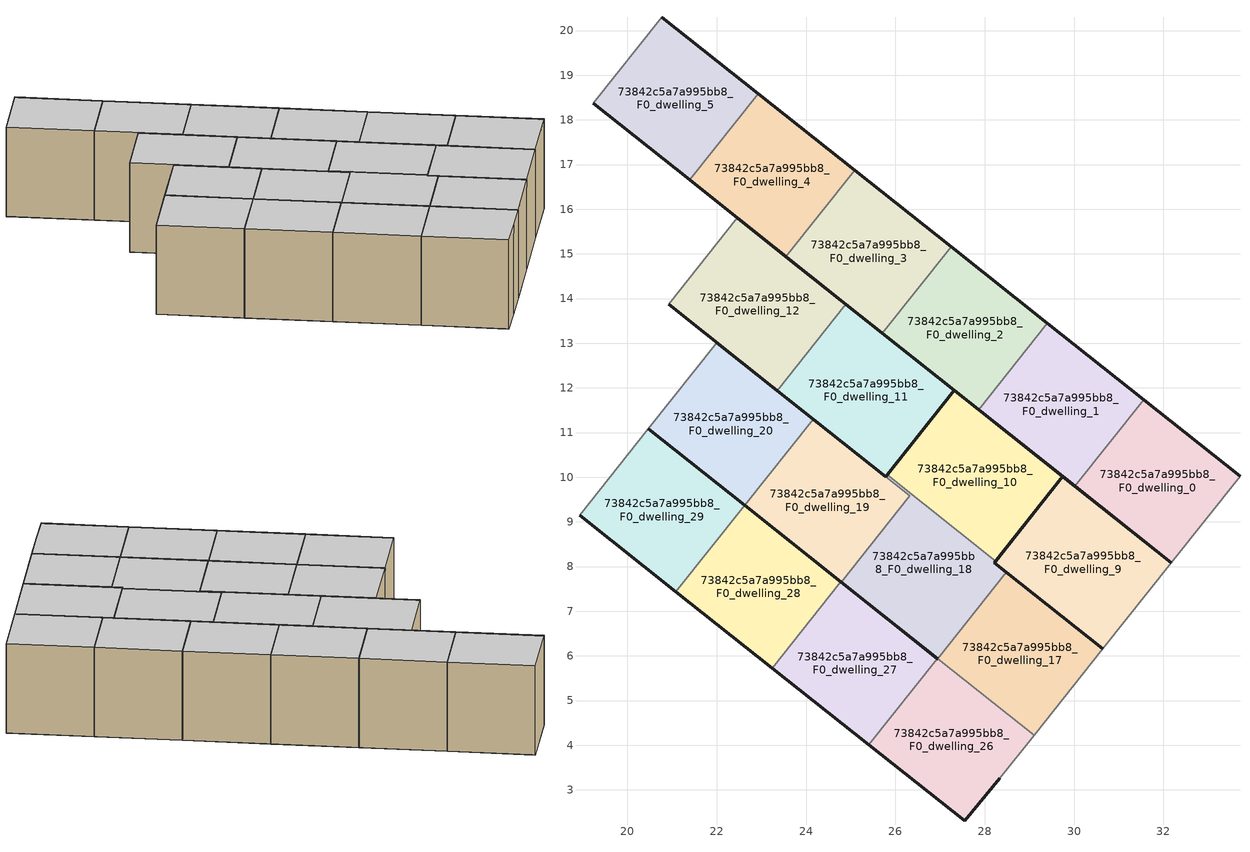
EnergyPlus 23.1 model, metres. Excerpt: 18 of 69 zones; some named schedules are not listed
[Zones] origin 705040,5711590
73842c5a7a995bb8_F0_dwelling_0
 floor ground (EU_floor_Construction): 32.18,8.09 33.72,10.03 31.56,11.74 30.02,9.8 z0
 wall outside (EU_wall_Construction): 31.56,11.74 33.72,10.03 / 32.18,8.09 30.02,9.8 z0:3
 wall to 73842c5a7a995bb8_F0_dwelling_1 (EU_wall_Construction): 30.02,9.8 31.56,11.74 z0:3
 wall adiabatic (EU_wall_Construction): 33.72,10.03 32.18,8.09 z0:3
 ceiling to 73842c5a7a995bb8_F1_dwelling_0 (EU_floor_Construction): 33.72,10.03 32.18,8.09 30.02,9.8 31.56,11.74 z3
73842c5a7a995bb8_F0_dwelling_1
 floor ground (EU_floor_Construction): 30.02,9.8 31.56,11.74 29.4,13.45 27.87,11.51 z0
 wall outside (EU_wall_Construction): 29.4,13.45 31.56,11.74 / 30.02,9.8 27.87,11.51 z0:3
 wall to 73842c5a7a995bb8_F0_dwelling_2 (EU_wall_Construction): 27.87,11.51 29.4,13.45 z0:3
 ceiling to 73842c5a7a995bb8_F1_dwelling_1 (EU_floor_Construction): 31.56,11.74 30.02,9.8 27.87,11.51 29.4,13.45 z3
73842c5a7a995bb8_F0_dwelling_10
 floor ground (EU_floor_Construction): 28.24,8.12 29.75,10.02 27.32,11.95 25.82,10.05 z0
 wall outside (EU_wall_Construction): 25.82,10.05 27.32,11.95 29.75,10.02 28.24,8.12 z0:3
 wall to 73842c5a7a995bb8_F0_dwelling_18 (EU_wall_Construction): 28.24,8.12 25.82,10.05 z0:3
 ceiling to 73842c5a7a995bb8_F1_dwelling_10 (EU_floor_Construction): 29.75,10.02 28.24,8.12 25.82,10.05 27.32,11.95 z3
73842c5a7a995bb8_F0_dwelling_11
 floor ground (EU_floor_Construction): 25.79,10.01 27.32,11.95 24.89,13.88 23.36,11.94 z0
 wall outside (EU_wall_Construction): 24.89,13.88 27.32,11.95 25.79,10.01 23.36,11.94 z0:3
 wall to 73842c5a7a995bb8_F0_dwelling_12 (EU_wall_Construction): 23.36,11.94 24.89,13.88 z0:3
 ceiling to 73842c5a7a995bb8_F1_dwelling_11 (EU_floor_Construction): 27.32,11.95 25.79,10.01 23.36,11.94 24.89,13.88 z3
73842c5a7a995bb8_F0_dwelling_12
 floor ground (EU_floor_Construction): 23.36,11.94 24.89,13.88 22.46,15.8 20.93,13.87 z0
 wall outside (EU_wall_Construction): 22.46,15.8 24.89,13.88 / 23.36,11.94 20.93,13.87 z0:3
 wall to 73842c5a7a995bb8_F0_dwelling_13 (EU_wall_Construction): 20.93,13.87 22.46,15.8 z0:3
 ceiling to 73842c5a7a995bb8_F1_dwelling_12 (EU_floor_Construction): 24.89,13.88 23.36,11.94 20.93,13.87 22.46,15.8 z3
73842c5a7a995bb8_F0_dwelling_17
 floor ground (EU_floor_Construction): 29.11,4.22 30.64,6.16 28.48,7.87 26.95,5.94 z0
 wall outside (EU_wall_Construction): 28.48,7.87 30.64,6.16 z0:3
 wall to 73842c5a7a995bb8_F0_dwelling_18 (EU_wall_Construction): 26.95,5.94 28.48,7.87 z0:3
 wall adiabatic (EU_wall_Construction): 30.64,6.16 29.11,4.22 z0:3
 wall to 73842c5a7a995bb8_F0_dwelling_26 (EU_wall_Construction): 29.11,4.22 26.95,5.94 z0:3
 ceiling to 73842c5a7a995bb8_F1_dwelling_17 (EU_floor_Construction): 30.64,6.16 29.11,4.22 26.95,5.94 28.48,7.87 z3
73842c5a7a995bb8_F0_dwelling_18
 floor ground (EU_floor_Construction): 26.95,5.94 28.48,7.87 28.21,8.08 28.24,8.12 25.82,10.05 25.79,10.01 24.17,11.3 26.32,9.58 24.79,7.65 z0
 wall outside (EU_wall_Construction): 24.17,11.3 25.79,10.01 25.82,10.05 / 28.24,8.12 28.21,8.08 28.48,7.87 / 26.95,5.94 24.79,7.65 z0:3
 wall to 73842c5a7a995bb8_F0_dwelling_19 (EU_wall_Construction): 24.79,7.65 26.32,9.58 24.17,11.3 z0:3
 ceiling to 73842c5a7a995bb8_F1_dwelling_18 (EU_floor_Construction): 26.32,9.58 24.17,11.3 25.79,10.01 25.82,10.05 28.24,8.12 28.21,8.08 28.48,7.87 26.95,5.94 24.79,7.65 z3
73842c5a7a995bb8_F0_dwelling_19
 floor ground (EU_floor_Construction): 24.79,7.65 26.32,9.58 24.17,11.3 22.63,9.37 z0
 wall outside (EU_wall_Construction): 24.79,7.65 22.63,9.37 z0:3
 wall to 73842c5a7a995bb8_F0_dwelling_20 (EU_wall_Construction): 22.63,9.37 24.17,11.3 z0:3
 ceiling to 73842c5a7a995bb8_F1_dwelling_19 (EU_floor_Construction): 26.32,9.58 24.79,7.65 22.63,9.37 24.17,11.3 z3
73842c5a7a995bb8_F0_dwelling_2
 floor ground (EU_floor_Construction): 27.87,11.51 29.4,13.45 27.25,15.16 25.71,13.23 z0
 wall outside (EU_wall_Construction): 27.25,15.16 29.4,13.45 / 27.87,11.51 25.71,13.23 z0:3
 wall to 73842c5a7a995bb8_F0_dwelling_3 (EU_wall_Construction): 25.71,13.23 27.25,15.16 z0:3
 ceiling to 73842c5a7a995bb8_F1_dwelling_2 (EU_floor_Construction): 29.4,13.45 27.87,11.51 25.71,13.23 27.25,15.16 z3
73842c5a7a995bb8_F0_dwelling_20
 floor ground (EU_floor_Construction): 22.63,9.37 24.17,11.3 22.01,13.02 20.47,11.08 z0
 wall outside (EU_wall_Construction): 22.01,13.02 24.17,11.3 / 22.63,9.37 20.47,11.08 z0:3
 wall to 73842c5a7a995bb8_F0_dwelling_21 (EU_wall_Construction): 20.47,11.08 22.01,13.02 z0:3
 ceiling to 73842c5a7a995bb8_F1_dwelling_20 (EU_floor_Construction): 24.17,11.3 22.63,9.37 20.47,11.08 22.01,13.02 z3
73842c5a7a995bb8_F0_dwelling_26
 floor ground (EU_floor_Construction): 28.34,3.26 29.11,4.22 26.94,5.94 25.41,4.01 27.55,2.3 z0
 wall outside (EU_wall_Construction): 28.34,3.26 27.55,2.3 25.41,4.01 z0:3; 26.95,5.94,3 26.94,5.94,0 26.95,5.94,0
 wall adiabatic (EU_wall_Construction): 29.11,4.22 28.34,3.26 z0:3
 wall to 73842c5a7a995bb8_F0_dwelling_27 (EU_wall_Construction): 25.41,4.01 26.94,5.94 z0:3
 ceiling to 73842c5a7a995bb8_F1_dwelling_26 (EU_floor_Construction): 29.11,4.22 28.34,3.26 27.55,2.3 25.41,4.01 26.94,5.94 z3
73842c5a7a995bb8_F0_dwelling_27
 floor ground (EU_floor_Construction): 25.41,4.01 26.94,5.94 24.78,7.66 23.25,5.72 z0
 wall outside (EU_wall_Construction): 25.41,4.01 23.25,5.72 / 24.78,7.66 26.94,5.94 z0:3
 wall to 73842c5a7a995bb8_F0_dwelling_28 (EU_wall_Construction): 23.25,5.72 24.78,7.66 z0:3
 ceiling to 73842c5a7a995bb8_F1_dwelling_27 (EU_floor_Construction): 26.94,5.94 25.41,4.01 23.25,5.72 24.78,7.66 z3
73842c5a7a995bb8_F0_dwelling_28
 floor ground (EU_floor_Construction): 23.25,5.72 24.78,7.66 22.62,9.37 21.09,7.44 z0
 wall outside (EU_wall_Construction): 23.25,5.72 21.09,7.44 / 22.62,9.37 24.78,7.66 z0:3
 wall to 73842c5a7a995bb8_F0_dwelling_29 (EU_wall_Construction): 21.09,7.44 22.62,9.37 z0:3
 ceiling to 73842c5a7a995bb8_F1_dwelling_28 (EU_floor_Construction): 24.78,7.66 23.25,5.72 21.09,7.44 22.62,9.37 z3
73842c5a7a995bb8_F0_dwelling_29
 floor ground (EU_floor_Construction): 21.09,7.44 22.62,9.37 20.46,11.09 18.93,9.15 z0
 wall outside (EU_wall_Construction): 21.09,7.44 18.93,9.15 / 20.46,11.09 22.62,9.37 z0:3
 wall to 73842c5a7a995bb8_F0_dwelling_30 (EU_wall_Construction): 18.93,9.15 20.46,11.09 z0:3
 ceiling to 73842c5a7a995bb8_F1_dwelling_29 (EU_floor_Construction): 22.62,9.37 21.09,7.44 18.93,9.15 20.46,11.09 z3
73842c5a7a995bb8_F0_dwelling_3
 floor ground (EU_floor_Construction): 25.71,13.23 27.25,15.16 25.09,16.88 23.55,14.94 z0
 wall outside (EU_wall_Construction): 25.09,16.88 27.25,15.16 / 25.71,13.23 23.55,14.94 z0:3
 wall to 73842c5a7a995bb8_F0_dwelling_4 (EU_wall_Construction): 23.55,14.94 25.09,16.88 z0:3
 ceiling to 73842c5a7a995bb8_F1_dwelling_3 (EU_floor_Construction): 27.25,15.16 25.71,13.23 23.55,14.94 25.09,16.88 z3
73842c5a7a995bb8_F0_dwelling_4
 floor ground (EU_floor_Construction): 23.55,14.94 25.09,16.88 22.93,18.59 21.39,16.66 z0
 wall outside (EU_wall_Construction): 22.93,18.59 25.09,16.88 / 23.55,14.94 21.39,16.66 z0:3
 wall to 73842c5a7a995bb8_F0_dwelling_5 (EU_wall_Construction): 21.39,16.66 22.93,18.59 z0:3
 ceiling to 73842c5a7a995bb8_F1_dwelling_4 (EU_floor_Construction): 25.09,16.88 23.55,14.94 21.39,16.66 22.93,18.59 z3
73842c5a7a995bb8_F0_dwelling_5
 floor ground (EU_floor_Construction): 21.39,16.66 22.93,18.59 20.77,20.3 19.24,18.37 z0
 wall outside (EU_wall_Construction): 20.77,20.3 22.93,18.59 / 21.39,16.66 19.24,18.37 z0:3
 wall to 73842c5a7a995bb8_F0_dwelling_6 (EU_wall_Construction): 19.24,18.37 20.77,20.3 z0:3
 ceiling to 73842c5a7a995bb8_F1_dwelling_5 (EU_floor_Construction): 22.93,18.59 21.39,16.66 19.24,18.37 20.77,20.3 z3
73842c5a7a995bb8_F0_dwelling_9
 floor ground (EU_floor_Construction): 30.64,6.16 32.18,8.09 29.75,10.02 28.21,8.08 z0
 wall outside (EU_wall_Construction): 30.64,6.16 28.21,8.08 29.75,10.02 32.18,8.09 z0:3
 wall adiabatic (EU_wall_Construction): 32.18,8.09 30.64,6.16 z0:3
 ceiling to 73842c5a7a995bb8_F1_dwelling_9 (EU_floor_Construction): 32.18,8.09 30.64,6.16 28.21,8.08 29.75,10.02 z3
[Building]
EU S2 Campaign: North Axis=0; Terrain=City; Solar Distribution=FullExterior
[Site:Location]
London: Latitude=51.5; Longitude=-0.5; Time Zone=0; Elevation=25
[SizingPeriod:WeatherFileDays]
AnnualSizingPeriod: Begin Month=1; Begin Day of Month=1; End Month=12; End Day of Month=31; Day of Week for Start Day=Monday; Use Weather File Daylight Saving Period=No; Use Weather File Rain and Snow Indicators=No
[MATERIAL]
EU_InternalMass_Material: Roughness=MediumRough; Thickness=0.1; Conductivity=1; Density=1800; Specific Heat=900; Thermal Absorptance=0.9; Solar Absorptance=0.7; Visible Absorptance=0.7
[MATERIAL:NOMASS] Roughness=MediumRough; Thermal Absorptance=0.9; Solar Absorptance=0.7; Visible Absorptance=0.7
Name | Thermal Resistance
EU_wall_NoMass | 0.635353
EU_floor_NoMass | 1.96382
[CONSTRUCTION]
EU_wall_Construction: EU_wall_NoMass
EU_floor_Construction: EU_floor_NoMass
EU_InternalMass_Construction: EU_InternalMass_Material
[ZONE] Type=1; Multiplier=1; Ceiling Height=autocalculate; Floor Area=autocalculate; Part of Total Floor Area=Yes
Name | Volume
73842c5a7a995bb8_F0_dwelling_0 | 20.4207
73842c5a7a995bb8_F0_dwelling_1 | 20.4265
73842c5a7a995bb8_F0_dwelling_10 | 22.5198
73842c5a7a995bb8_F0_dwelling_11 | 22.9724
73842c5a7a995bb8_F0_dwelling_12 | 22.9819
73842c5a7a995bb8_F0_dwelling_17; 73842c5a7a995bb8_F0_dwelling_28; 73842c5a7a995bb8_F0_dwelling_29 | 20.4221
73842c5a7a995bb8_F0_dwelling_18 | 20.8806
73842c5a7a995bb8_F0_dwelling_19; 73842c5a7a995bb8_F0_dwelling_26 | 20.417
73842c5a7a995bb8_F0_dwelling_2 | 20.4199
73842c5a7a995bb8_F0_dwelling_20 | 20.4287
73842c5a7a995bb8_F0_dwelling_27 | 20.4229
73842c5a7a995bb8_F0_dwelling_3 | 20.4258
73842c5a7a995bb8_F0_dwelling_4 | 20.4192
73842c5a7a995bb8_F0_dwelling_5 | 20.425
73842c5a7a995bb8_F0_dwelling_9 | 22.9768
[INTERNALMASS] Construction=EU_InternalMass_Construction
Name | Zone or ZoneList | Surface Area
73842c5a7a995bb8_F0_dwelling_0_EU_InternalMass | 73842c5a7a995bb8_F0_dwelling_0 | 6.80707
73842c5a7a995bb8_F0_dwelling_1_EU_InternalMass | 73842c5a7a995bb8_F0_dwelling_1 | 6.80872
73842c5a7a995bb8_F0_dwelling_2_EU_InternalMass | 73842c5a7a995bb8_F0_dwelling_2 | 6.80699
73842c5a7a995bb8_F0_dwelling_3_EU_InternalMass | 73842c5a7a995bb8_F0_dwelling_3 | 6.80832
73842c5a7a995bb8_F0_dwelling_4_EU_InternalMass | 73842c5a7a995bb8_F0_dwelling_4 | 6.80648
73842c5a7a995bb8_F0_dwelling_5_EU_InternalMass | 73842c5a7a995bb8_F0_dwelling_5 | 6.8081
73842c5a7a995bb8_F0_dwelling_9_EU_InternalMass | 73842c5a7a995bb8_F0_dwelling_9 | 7.6587
73842c5a7a995bb8_F0_dwelling_10_EU_InternalMass | 73842c5a7a995bb8_F0_dwelling_10 | 7.50638
73842c5a7a995bb8_F0_dwelling_11_EU_InternalMass | 73842c5a7a995bb8_F0_dwelling_11 | 7.65716
73842c5a7a995bb8_F0_dwelling_12_EU_InternalMass | 73842c5a7a995bb8_F0_dwelling_12 | 7.66063
73842c5a7a995bb8_F0_dwelling_17_EU_InternalMass | 73842c5a7a995bb8_F0_dwelling_17 | 6.80738
73842c5a7a995bb8_F0_dwelling_18_EU_InternalMass | 73842c5a7a995bb8_F0_dwelling_18 | 6.9599
73842c5a7a995bb8_F0_dwelling_19_EU_InternalMass | 73842c5a7a995bb8_F0_dwelling_19 | 6.80576
73842c5a7a995bb8_F0_dwelling_20_EU_InternalMass | 73842c5a7a995bb8_F0_dwelling_20 | 6.80923
73842c5a7a995bb8_F0_dwelling_26_EU_InternalMass | 73842c5a7a995bb8_F0_dwelling_26 | 6.80732
73842c5a7a995bb8_F0_dwelling_27_EU_InternalMass | 73842c5a7a995bb8_F0_dwelling_27 | 6.80738
73842c5a7a995bb8_F0_dwelling_28_EU_InternalMass | 73842c5a7a995bb8_F0_dwelling_28 | 6.80759
73842c5a7a995bb8_F0_dwelling_29_EU_InternalMass | 73842c5a7a995bb8_F0_dwelling_29 | 6.8077
[OTHEREQUIPMENT] Fuel Type=Electricity; Design Level Calculation Method=Watts/Area; Power per Zone Floor Area=1; Fraction Latent=0; Fraction Radiant=0; Fraction Lost=0; Carbon Dioxide Generation Rate=0; EndUse Subcategory=EU_Step8_InternalGains
Name | Zone or ZoneList or Space or SpaceList | Schedule
EU_Step8_InternalGain_73842c5a7a995bb8_F0_dwelling_0_f000 | 73842c5a7a995bb8_F0_dwelling_0 | EU_Step8_GainSchedule_73842c5a7a995bb8_F0_dwelling_0_f000
EU_Step8_InternalGain_73842c5a7a995bb8_F0_dwelling_1_f000 | 73842c5a7a995bb8_F0_dwelling_1 | EU_Step8_GainSchedule_73842c5a7a995bb8_F0_dwelling_1_f000
EU_Step8_InternalGain_73842c5a7a995bb8_F0_dwelling_2_f000 | 73842c5a7a995bb8_F0_dwelling_2 | EU_Step8_GainSchedule_73842c5a7a995bb8_F0_dwelling_2_f000
EU_Step8_InternalGain_73842c5a7a995bb8_F0_dwelling_3_f000 | 73842c5a7a995bb8_F0_dwelling_3 | EU_Step8_GainSchedule_73842c5a7a995bb8_F0_dwelling_3_f000
EU_Step8_InternalGain_73842c5a7a995bb8_F0_dwelling_4_f000 | 73842c5a7a995bb8_F0_dwelling_4 | EU_Step8_GainSchedule_73842c5a7a995bb8_F0_dwelling_4_f000
EU_Step8_InternalGain_73842c5a7a995bb8_F0_dwelling_5_f000 | 73842c5a7a995bb8_F0_dwelling_5 | EU_Step8_GainSchedule_73842c5a7a995bb8_F0_dwelling_5_f000
EU_Step8_InternalGain_73842c5a7a995bb8_F0_dwelling_9_f000 | 73842c5a7a995bb8_F0_dwelling_9 | EU_Step8_GainSchedule_73842c5a7a995bb8_F0_dwelling_9_f000
EU_Step8_InternalGain_73842c5a7a995bb8_F0_dwelling_10_f000 | 73842c5a7a995bb8_F0_dwelling_10 | EU_Step8_GainSchedule_73842c5a7a995bb8_F0_dwelling_10_f000
EU_Step8_InternalGain_73842c5a7a995bb8_F0_dwelling_11_f000 | 73842c5a7a995bb8_F0_dwelling_11 | EU_Step8_GainSchedule_73842c5a7a995bb8_F0_dwelling_11_f000
EU_Step8_InternalGain_73842c5a7a995bb8_F0_dwelling_12_f000 | 73842c5a7a995bb8_F0_dwelling_12 | EU_Step8_GainSchedule_73842c5a7a995bb8_F0_dwelling_12_f000
EU_Step8_InternalGain_73842c5a7a995bb8_F0_dwelling_17_f000 | 73842c5a7a995bb8_F0_dwelling_17 | EU_Step8_GainSchedule_73842c5a7a995bb8_F0_dwelling_17_f000
EU_Step8_InternalGain_73842c5a7a995bb8_F0_dwelling_18_f000 | 73842c5a7a995bb8_F0_dwelling_18 | EU_Step8_GainSchedule_73842c5a7a995bb8_F0_dwelling_18_f000
EU_Step8_InternalGain_73842c5a7a995bb8_F0_dwelling_19_f000 | 73842c5a7a995bb8_F0_dwelling_19 | EU_Step8_GainSchedule_73842c5a7a995bb8_F0_dwelling_19_f000
EU_Step8_InternalGain_73842c5a7a995bb8_F0_dwelling_20_f000 | 73842c5a7a995bb8_F0_dwelling_20 | EU_Step8_GainSchedule_73842c5a7a995bb8_F0_dwelling_20_f000
EU_Step8_InternalGain_73842c5a7a995bb8_F0_dwelling_26_f000 | 73842c5a7a995bb8_F0_dwelling_26 | EU_Step8_GainSchedule_73842c5a7a995bb8_F0_dwelling_26_f000
EU_Step8_InternalGain_73842c5a7a995bb8_F0_dwelling_27_f000 | 73842c5a7a995bb8_F0_dwelling_27 | EU_Step8_GainSchedule_73842c5a7a995bb8_F0_dwelling_27_f000
EU_Step8_InternalGain_73842c5a7a995bb8_F0_dwelling_28_f000 | 73842c5a7a995bb8_F0_dwelling_28 | EU_Step8_GainSchedule_73842c5a7a995bb8_F0_dwelling_28_f000
EU_Step8_InternalGain_73842c5a7a995bb8_F0_dwelling_29_f000 | 73842c5a7a995bb8_F0_dwelling_29 | EU_Step8_GainSchedule_73842c5a7a995bb8_F0_dwelling_29_f000
[ZONEVENTILATION:DESIGNFLOWRATE] Schedule=EU_AlwaysOn; Design Flow Rate Calculation Method=AirChanges/Hour; Air Changes per Hour=0.555504; Ventilation Type=Natural; Fan Pressure Rise=0; Fan Total Efficiency=1; Constant Term Coefficient=1; Temperature Term Coefficient=0; Velocity Term Coefficient=0; Velocity Squared Term Coefficient=0; Minimum Indoor Temperature=-100; Maximum Indoor Temperature=100; Delta Temperature=-100; Minimum Outdoor Temperature=-100; Maximum Outdoor Temperature=100; Maximum Wind Speed=40
Name | Zone or ZoneList or Space or SpaceList
EU_ConstantAir_73842c5a7a995bb8_F0_dwelling_0 | 73842c5a7a995bb8_F0_dwelling_0
EU_ConstantAir_73842c5a7a995bb8_F0_dwelling_1 | 73842c5a7a995bb8_F0_dwelling_1
EU_ConstantAir_73842c5a7a995bb8_F0_dwelling_2 | 73842c5a7a995bb8_F0_dwelling_2
EU_ConstantAir_73842c5a7a995bb8_F0_dwelling_3 | 73842c5a7a995bb8_F0_dwelling_3
EU_ConstantAir_73842c5a7a995bb8_F0_dwelling_4 | 73842c5a7a995bb8_F0_dwelling_4
EU_ConstantAir_73842c5a7a995bb8_F0_dwelling_5 | 73842c5a7a995bb8_F0_dwelling_5
EU_ConstantAir_73842c5a7a995bb8_F0_dwelling_9 | 73842c5a7a995bb8_F0_dwelling_9
EU_ConstantAir_73842c5a7a995bb8_F0_dwelling_10 | 73842c5a7a995bb8_F0_dwelling_10
EU_ConstantAir_73842c5a7a995bb8_F0_dwelling_11 | 73842c5a7a995bb8_F0_dwelling_11
EU_ConstantAir_73842c5a7a995bb8_F0_dwelling_12 | 73842c5a7a995bb8_F0_dwelling_12
EU_ConstantAir_73842c5a7a995bb8_F0_dwelling_17 | 73842c5a7a995bb8_F0_dwelling_17
EU_ConstantAir_73842c5a7a995bb8_F0_dwelling_18 | 73842c5a7a995bb8_F0_dwelling_18
EU_ConstantAir_73842c5a7a995bb8_F0_dwelling_19 | 73842c5a7a995bb8_F0_dwelling_19
EU_ConstantAir_73842c5a7a995bb8_F0_dwelling_20 | 73842c5a7a995bb8_F0_dwelling_20
EU_ConstantAir_73842c5a7a995bb8_F0_dwelling_26 | 73842c5a7a995bb8_F0_dwelling_26
EU_ConstantAir_73842c5a7a995bb8_F0_dwelling_27 | 73842c5a7a995bb8_F0_dwelling_27
EU_ConstantAir_73842c5a7a995bb8_F0_dwelling_28 | 73842c5a7a995bb8_F0_dwelling_28
EU_ConstantAir_73842c5a7a995bb8_F0_dwelling_29 | 73842c5a7a995bb8_F0_dwelling_29
[HVACTEMPLATE:THERMOSTAT] Constant Heating Setpoint=20; Constant Cooling Setpoint=50
EU_HeatOnly_73842c5a7a995bb8_F1_dwelling_18; EU_HeatOnly_73842c5a7a995bb8_F1_dwelling_19; EU_HeatOnly_73842c5a7a995bb8_F1_dwelling_20; EU_HeatOnly_73842c5a7a995bb8_F1_dwelling_21; EU_HeatOnly_73842c5a7a995bb8_F1_dwelling_22; EU_HeatOnly_73842c5a7a995bb8_F1_dwelling_23; EU_HeatOnly_73842c5a7a995bb8_F1_dwelling_24; EU_HeatOnly_73842c5a7a995bb8_F1_dwelling_25; EU_HeatOnly_73842c5a7a995bb8_F1_dwelling_26; EU_HeatOnly_73842c5a7a995bb8_F1_dwelling_27; EU_HeatOnly_73842c5a7a995bb8_F1_dwelling_28; EU_HeatOnly_73842c5a7a995bb8_F1_dwelling_29; EU_HeatOnly_73842c5a7a995bb8_F1_dwelling_30; EU_HeatOnly_73842c5a7a995bb8_F1_dwelling_31; EU_HeatOnly_73842c5a7a995bb8_F1_dwelling_32; EU_HeatOnly_73842c5a7a995bb8_F1_dwelling_33
